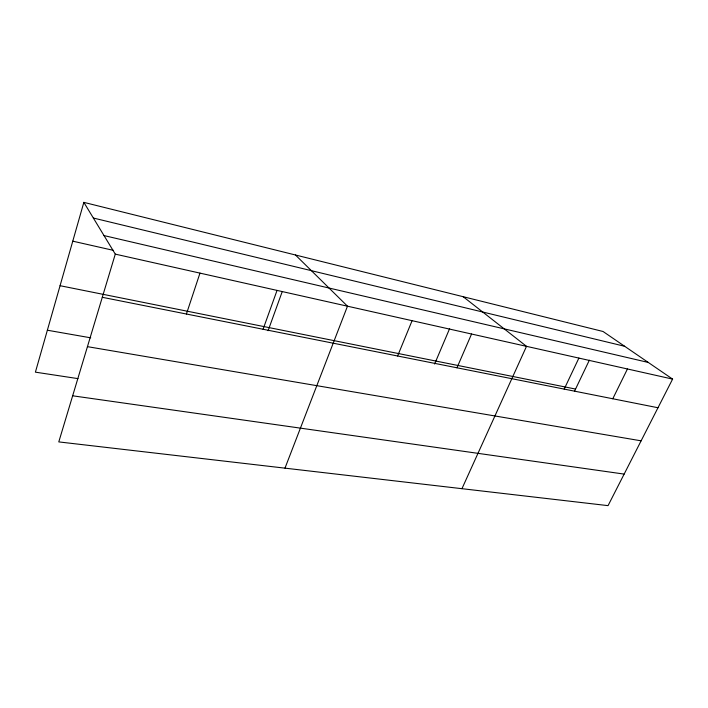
<?xml version="1.0" encoding="UTF-8"?>
<svg xmlns="http://www.w3.org/2000/svg" width="708" height="708" viewBox="0 0 708 708"><rect width="100%" height="100%" fill="white"/><g stroke="black" fill="none" stroke-linecap="round" stroke-linejoin="round"><path stroke-width="1.06" d="M83.845 202.364L115.28 254.128L58.782 441.907L608.057 505.636L672.6 379.099L603.048 331.494L83.845 202.364L35.4 372.16L77.977 378.621M186.416 314.025L199.975 273.12M263.066 329.255L277.049 290.395M268.084 330.716L282.147 291.838M284.979 468.156L347.478 306.192L295.466 254.995M397.595 355.991L412.083 320.68M434.606 364.027L449.633 328.601M456.952 367.788L471.563 334.017M461.952 488.688L526.504 346.336L463.165 296.696M564.188 389.108L578.887 358.08M574.63 391.002L589.348 360.177M612.783 398.763L627.447 368.974M72.658 395.799L624.146 474.095M87.438 346.654L641.112 440.827M47.365 330.22L90.73 337.822M102.288 297.298L657.989 407.746M60.065 285.705L575.551 389.055M115.28 254.128L672.6 379.099M72.774 241.171L113.422 250.366M104.014 235.578L648.271 362.443M93.368 218.037L624.668 346.283"/></g></svg>
